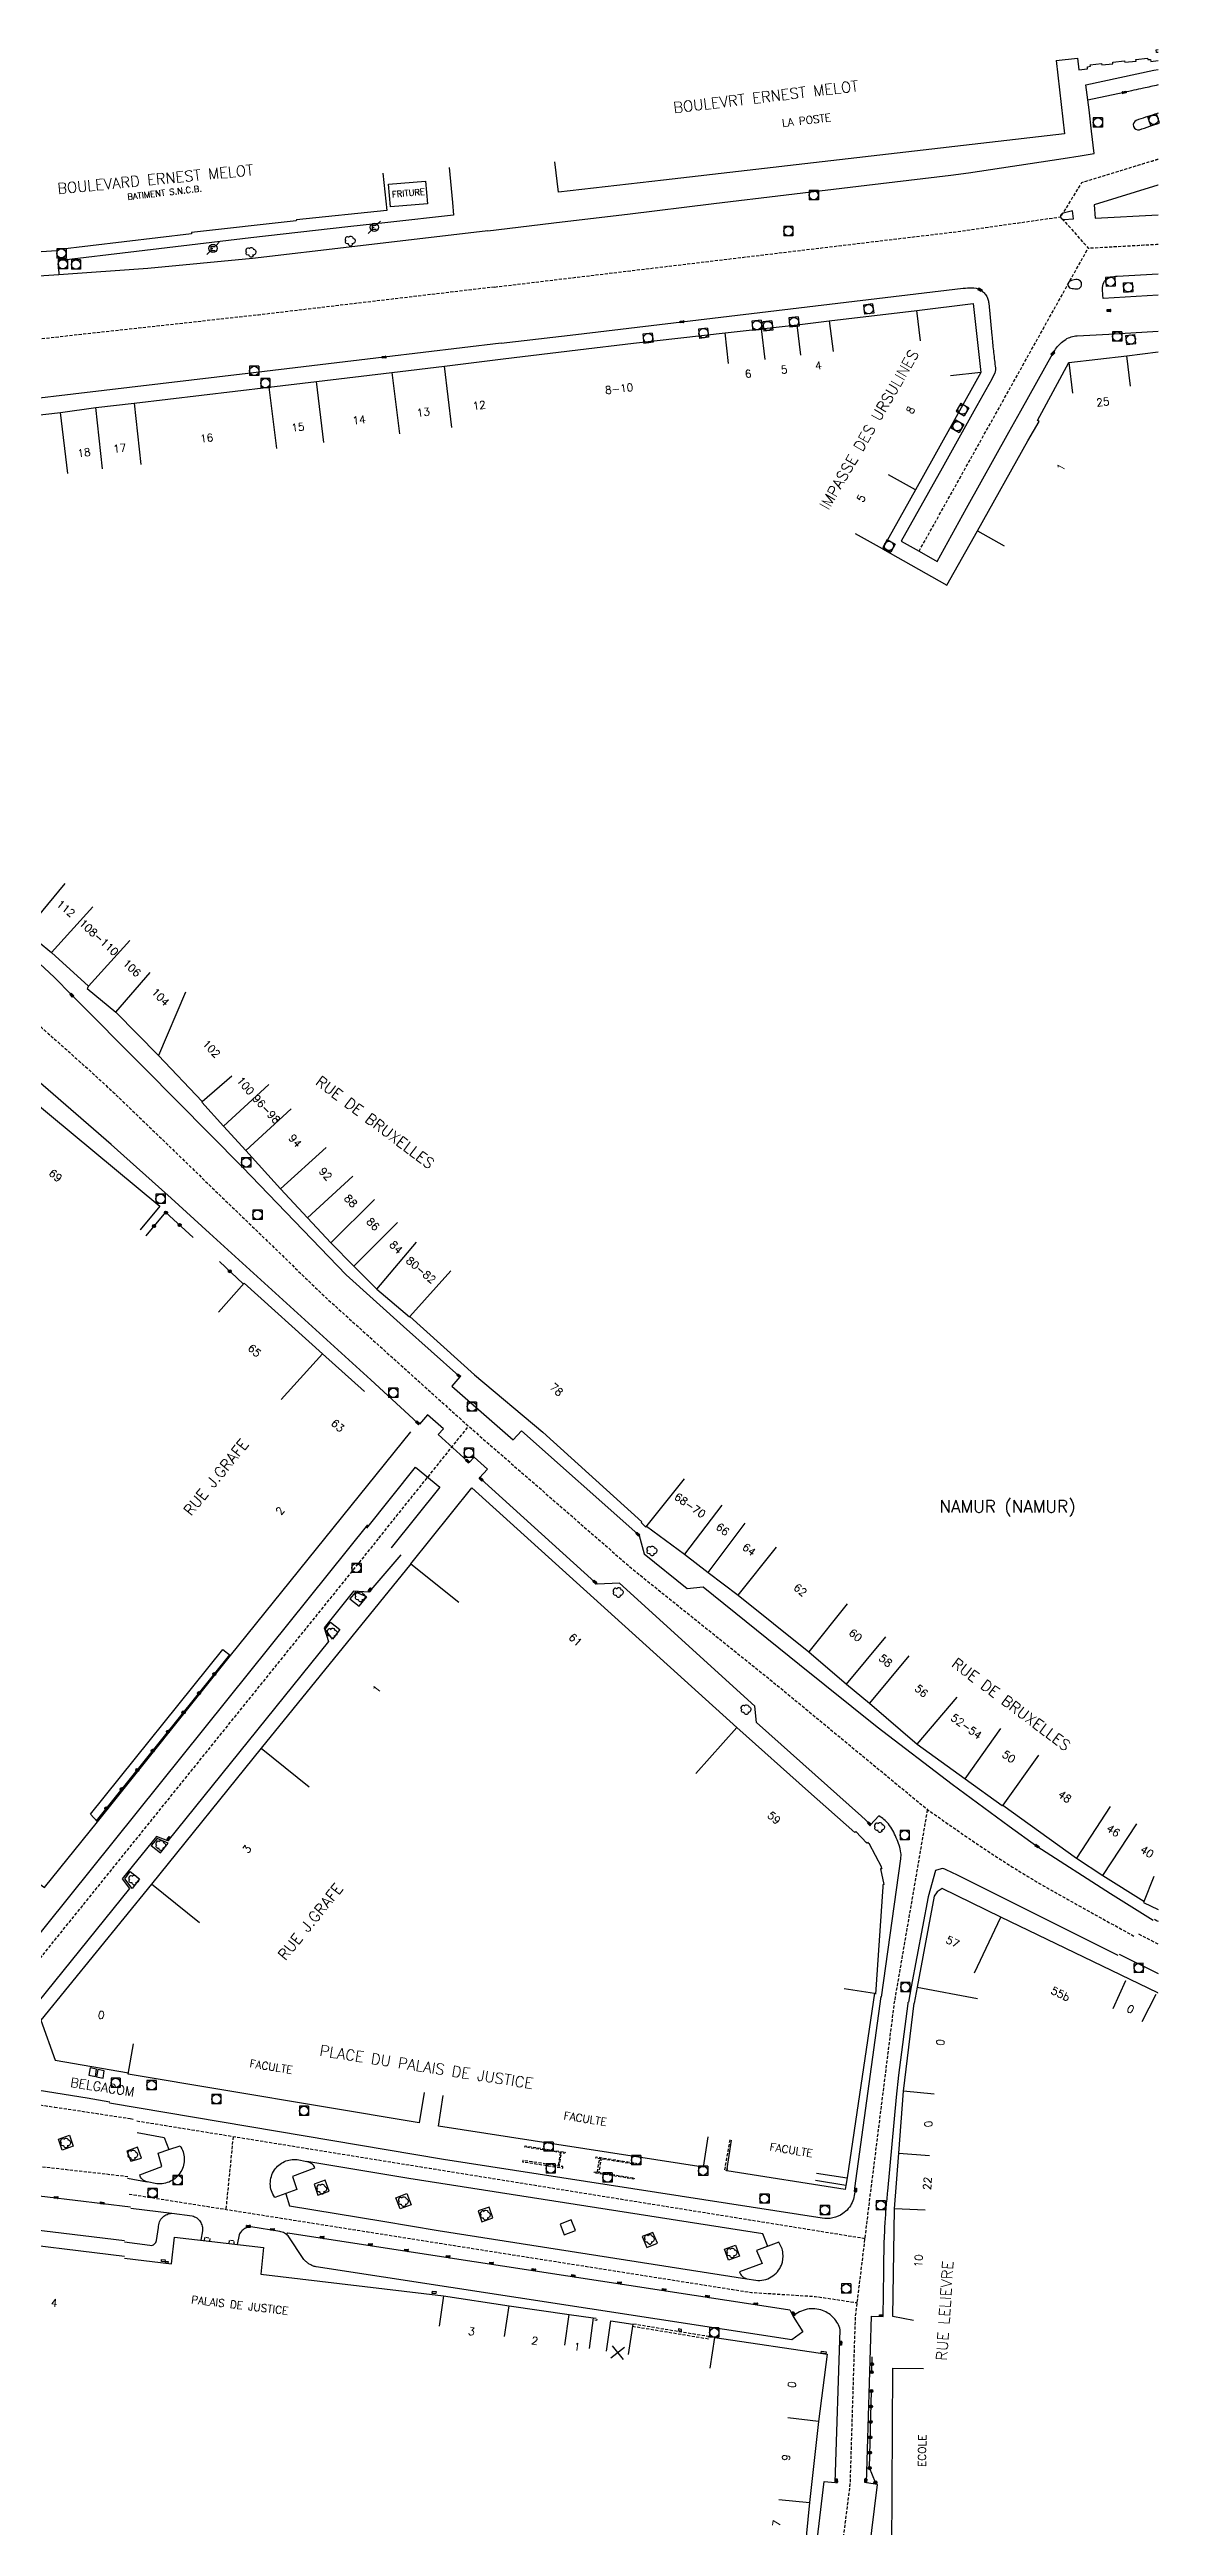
# Model space of a CAD drawing. Header units: millimetres. Extents: x 183999 to 185000, y 128000 to 129001.
# Drawn here: x 184820 to 185000.2, y 128348.3 to 128750.3 of the extents above; entities that cross this region are included whole.
import ezdxf
from ezdxf.enums import TextEntityAlignment as Align

# ---------------------------------------------------------------- set-up
doc = ezdxf.new("R2010")
doc.units = ezdxf.units.MM
doc.linetypes.add('DASHED', pattern=[0.75, 0.5, -0.25])
doc.layers.get('0').update_dxf_attribs({"linetype": 'CONTINUOUS'})
for name, color, linetype in [('W0001', 6, 'DASHED'), ('W0008', 7, 'CONTINUOUS'), ('W0017', 7, 'CONTINUOUS'), ('W0100', 7, 'CONTINUOUS'), ('W0112', 1, 'DASHED'), ('W0300', 7, 'CONTINUOUS'), ('W0322', 7, 'CONTINUOUS'), ('W0334', 7, 'CONTINUOUS'), ('W0400', 7, 'CONTINUOUS'), ('W0420', 7, 'CONTINUOUS'), ('W0471', 7, 'CONTINUOUS'), ('W0980', 7, 'CONTINUOUS'), ('W0984', 7, 'CONTINUOUS'), ('W0989', 7, 'CONTINUOUS'), ('W0991', 7, 'CONTINUOUS'), ('W1102', 7, 'CONTINUOUS')]:
    doc.layers.add(name, color=color, linetype=linetype)
doc.styles.get("Standard").update_dxf_attribs({"font": 'romans.shx', "width": 0.85})

# ---------------------------------------------------------------- blocks, each defined once
blk = doc.blocks.new('t322o')
at = {"color": 0, "linetype": 'Continuous'}
for radius in [0.25, 0.15]:
    blk.add_circle((0, 0), radius, dxfattribs=at)
blk = doc.blocks.new('T400')
for p, q in [((-0.15, 0.3), (0.15, 0.3)), ((-0.15, -0.25), (-0.15, 0.3)), ((-0.15, 0.15), (0.15, 0.15)), ((-0.15, 0), (0.15, 0)), ((0.15, 0.3), (0.15, -0.25)), ((-0.15, -0.15), (0.15, -0.15)), ((-0.15, -0.25), (-0.15, -0.3)), ((-0.15, -0.3), (0.15, -0.3)), ((0.15, -0.3), (0.15, -0.25))]:
    blk.add_line(p, q)
blk = doc.blocks.new('T300')
for p, q in [((-0.8, 0.51), (-0.86, 0.34)), ((-0.86, 0.34), (-0.86, 0.17)), ((-0.86, 0.17), (-0.74, 0.06)), ((-0.69, 0.63), (-0.8, 0.51)), ((-0.8, -0.06), (-0.74, 0.06)), ((-0.74, 0.06), (-0.69, 0.11)), ((-0.57, 0.69), (-0.69, 0.63)), ((-0.46, 0.69), (-0.57, 0.69)), ((-0.29, 0.63), (-0.46, 0.69)), ((-0.29, 0.63), (-0.17, 0.74)), ((-0.23, 0.57), (-0.29, 0.63)), ((-0.17, 0.74), (-0.06, 0.8)), ((-0.06, 0.8), (0.06, 0.8)), ((0.06, 0.8), (0.23, 0.74)), ((0.23, 0.74), (0.34, 0.63)), ((0.34, 0.63), (0.4, 0.51)), ((0.46, 0.46), (0.34, 0.46)), ((0.4, 0.51), (0.4, 0.46)), ((0.57, 0.4), (0.46, 0.46)), ((0.57, 0.4), (0.69, 0.29)), ((0.69, 0.29), (0.74, 0.17)), ((0.74, 0.06), (0.69, -0.17)), ((0.74, 0.17), (0.74, 0.06)), ((-0.8, -0.17), (-0.8, -0.06)), ((-0.8, -0.23), (-0.8, -0.17)), ((-0.74, -0.34), (-0.8, -0.23)), ((-0.69, -0.4), (-0.74, -0.34)), ((-0.51, -0.46), (-0.69, -0.4)), ((-0.4, -0.46), (-0.51, -0.46)), ((-0.4, -0.46), (-0.34, -0.46)), ((-0.34, -0.46), (-0.34, -0.4)), ((-0.34, -0.51), (-0.34, -0.46)), ((-0.29, -0.63), (-0.34, -0.51)), ((-0.17, -0.74), (-0.29, -0.63)), ((-0.06, -0.8), (-0.17, -0.74)), ((0.06, -0.8), (-0.06, -0.8)), ((0.17, -0.74), (0.06, -0.8)), ((0.23, -0.69), (0.17, -0.74)), ((0.29, -0.46), (0.23, -0.46)), ((0.29, -0.63), (0.23, -0.69)), ((0.46, -0.4), (0.29, -0.46)), ((0.34, -0.51), (0.29, -0.63)), ((0.34, -0.51), (0.34, -0.46)), ((0.57, -0.34), (0.46, -0.4)), ((0.63, -0.29), (0.57, -0.34)), ((0.69, -0.17), (0.63, -0.29))]:
    blk.add_line(p, q)
blk = doc.blocks.new('T420')
for p, q in [((0.75, 0.75), (-0.75, 0.75)), ((-0.75, 0.75), (-0.75, -0.75)), ((0.75, 0.75), (0.75, -0.75)), ((0.75, -0.75), (-0.75, -0.75))]:
    blk.add_line(p, q)
blk.add_ellipse((0, 0), major_axis=(-0.53, 0.53), ratio=1, start_param=3.926991, end_param=10.210176)
blk = doc.blocks.new('T471')
for p, q in [((-0.333334, 0.333334), (-0.333334, -0.333334)), ((-0.333334, 0.333334), (0.333334, 0.333334)), ((-0.333334, 0), (0, 0)), ((0.500001, 0.500001), (1.000002, 1.000002)), ((-0.500001, -0.500001), (-1.000002, -1.000002)), ((-0.333334, -0.333334), (0.333334, -0.333334))]:
    blk.add_line(p, q)
blk.add_ellipse((0, 0), major_axis=(0.471405, 0.471405), ratio=1, start_param=5.4977871438, end_param=11.780972451)
blk = doc.blocks.new('t991o')
at = {"color": 0, "linetype": 'Continuous'}
for p, q in [((-1, 1), (1, -1)), ((-1, -1), (1, 1))]:
    blk.add_line(p, q, dxfattribs=at)

msp = doc.modelspace()

# ---------------------------------------------------------------- linework, layer by layer
at = {"layer": 'W0001', "flags": 128}
for points in [[(185000, 128732.47, 0.000085), (184998.81, 128732.1, -0.0005), (184993.19, 128730.38, -0.0002), (184987.57, 128728.67), (184984.15, 128723.14), (184984.15, 128723.14)], [(184892.27, 128711.75), (184967.34, 128720.74), (184984.15, 128723.14), (184988.64, 128718.07), (184994.2, 128718.38, 0.0001), (184999.76, 128718.69, 0.000004), (185000, 128718.7, 0.000004)], [(184741.38, 128652.42), (184753.02, 128642.14), (184758.51, 128638.63), (184805.67, 128602.84, -0.0105), (184808.63, 128600.49, -0.007), (184811.51, 128598.04, -0.0035), (184814.33, 128595.52), (184817.14, 128592.98, 0.0013), (184821.06, 128589.47, -0.001), (184824.99, 128585.96, -0.0033), (184828.89, 128582.42, -0.0056), (184832.72, 128578.8), (184864.84, 128547.76), (184888.04, 128526.87), (184914.55, 128503.78), (184938.15, 128484.82), (184962.58, 128464.64), (184962.58, 128464.64, 0.001), (184966.41, 128461.96, 0.003), (184970.26, 128459.32, 0.0049), (184974.15, 128456.74, 0.0069), (184978.09, 128454.26, 0.0052), (184981.13, 128452.45, 0.0035), (184984.2, 128450.7, 0.0019), (184987.29, 128448.98, 0.0003), (184990.38, 128447.27), (184996.27, 128444.02)]]:
    msp.add_lwpolyline(points, format="xyb", dxfattribs=at)
for points in [[(184961.18, 128668.86), (184972.92, 128689.89), (184988.64, 128718.07), (184988.64, 128718.07)], [(184892.27, 128711.75), (184853.94, 128707.21), (184808.32, 128702.19), (184793.19, 128709.98), (184774.21, 128709.39), (184774.21, 128709.39)], [(184873.48, 128508.73), (184888.04, 128526.87)], [(184957.28, 128433.81), (184961.05, 128455.71), (184962.58, 128464.64)], [(185000, 128442.82), (184996.71, 128444.51)], [(184949.63, 128203.14), (184950.75, 128227.68), (184950.1, 128300.96), (184945.65, 128309.55), (184946.18, 128325.18), (184950.02, 128355.22), (184950.86, 128382.3), (184953.27, 128402.07), (184957.25, 128433.81)], [(184952.41, 128395.02), (184881.71, 128406.4), (184834.11, 128414.1)], [(184849.8, 128411.56), (184848.62, 128399.78)], [(184832.91, 128402.27), (184899.72, 128391.7), (184933.96, 128386.3), (184944.34, 128385.65), (184951.14, 128384.64)]]:
    msp.add_lwpolyline(points, dxfattribs=at)
at = {"layer": 'W0001'}
for points in [[(184785.97, 128400.24), (184873.74, 128509.02)], [(184803.84, 128422.39), (184807.58, 128420.11), (184809.7, 128419.18), (184811.23, 128418.5), (184813.86, 128417.57), (184816.23, 128417.06), (184820.81, 128416.38), (184833.11, 128414.52), (184833.6, 128414.44)], [(184793.49, 128409.56), (184832.72, 128405.13)]]:
    msp.add_lwpolyline(points, dxfattribs=at)
at = {"layer": 'W0008'}
for points in [[(184988.78, 128740.49), (184988.27, 128744.58), (184999.32, 128746.92), (185000, 128747.07)], [(184891.18, 128720.88), (184903.21, 128722.32), (184913.82, 128723.58), (184927.84, 128725.29), (184939.62, 128726.7), (184952.72, 128728.29), (184966.33, 128729.92), (184969.22, 128730.29), (184984.57, 128732.63), (184987.34, 128733.05), (184989.63, 128733.43), (184989.19, 128737.05), (184988.78, 128740.49), (184988.78, 128740.49)], [(184884.9, 128731.17), (184885.41, 128725.48), (184885.6, 128723.43), (184874.93, 128722.23), (184868.45, 128721.53), (184852.67, 128719.72), (184834.1, 128717.53), (184821.38, 128716.01), (184821.51, 128713.75), (184821.51, 128713.75)], [(184989.8, 128722.95), (185000, 128723.44)], [(184891.18, 128720.88), (184869.56, 128718.34), (184852.96, 128716.36), (184835.95, 128714.75), (184821.51, 128713.75), (184804.4, 128712.61), (184791.26, 128711.9), (184785.2, 128711.77), (184780.4, 128711.76), (184774.2, 128711.76), (184774.2, 128711.76)], [(184810.58, 128609.18), (184820.74, 128599.75), (184823.62, 128596.84), (184835.41, 128584.98), (184851.32, 128568.92), (184859.79, 128560.15), (184868.18, 128551.43), (184877.45, 128543.05), (184886.45, 128535.07), (184886.63, 128534.89), (184885.33, 128533.38), (184895.28, 128524.64), (184896.62, 128526.14), (184915.51, 128509.35), (184915.75, 128509.15), (184916.55, 128506.17), (184923.54, 128500.55), (184926.13, 128500.83), (184941.78, 128488.22), (184954.38, 128478.07), (184966.54, 128468.78), (184975.82, 128461.99), (184980.33, 128458.73), (184992.27, 128451.05), (184999.21, 128446.7)], [(184871.5, 128510.32), (184879.42, 128520.21), (184883.35, 128516.97), (184875.46, 128507.14), (184875.46, 128507.14)]]:
    msp.add_lwpolyline(points, dxfattribs=at)
for points in [[(185000, 128744.54, -0.00023), (184997.61, 128744.01, -0.0016), (184994.49, 128743.34), (184988.58, 128742.08), (184988.58, 128742.08)], [(185000, 128739.97, 0.000764), (184999.45, 128739.78, 0.0003), (184997.95, 128739.29, 0.0001), (184996.46, 128738.79, 0.9407), (184996.96, 128737.28, -0.0006), (184998.65, 128737.83, -0.001369), (185000, 128738.27)], [(185000, 128728.28, -0.000001), (184999.98, 128728.28), (184989.59, 128725.1), (184989.8, 128722.95), (184989.8, 128722.95)], [(184986.08, 128724.12), (184984.57, 128723.74, 0.1723), (184984.25, 128723.51, 0.1916), (184984.15, 128723.14, 0.1866), (184984.35, 128722.82, 0.1821), (184984.71, 128722.69), (184986.25, 128722.8), (184986.08, 128724.12), (184986.08, 128724.12)], [(184893.35, 128702.62), (184905.45, 128704.06), (184922.69, 128706.11), (184968.35, 128711.55, -0.0402), (184969.75, 128711.63, -0.1095), (184971.08, 128711.31, -0.0691), (184971.64, 128710.91, -0.0654), (184972.08, 128710.37, -0.0593), (184972.35, 128709.77, -0.054), (184972.49, 128709.14), (184973.01, 128703.88, 0.0011), (184973.25, 128701.42, 0.0046), (184973.54, 128698.9, -0.0323), (184973.58, 128698.35, -0.1112), (184973.48, 128697.82), (184972.99, 128696.82), (184970.06, 128691.59), (184964.91, 128682.36), (184958.27, 128670.48), (184961.18, 128668.86), (184964.1, 128667.23), (184968.91, 128675.85), (184975.78, 128688.18), (184977.71, 128691.64), (184982.89, 128700.95, -0.0136), (184983.1, 128701.3, -0.0135), (184983.33, 128701.64, -0.0442), (184984.08, 128702.53, -0.0587), (184984.99, 128703.25, -0.0571), (184985.88, 128703.66, -0.0651), (184986.84, 128703.84), (184991.98, 128704.12), (185000, 128704.61)], [(184986.62, 128712.95, 0.0132), (184986.16, 128712.85, 0.0403), (184985.72, 128712.71, 0.7144), (184985.81, 128711.57, 0.0308), (184986.26, 128711.49, 0.0102), (184986.73, 128711.44, 1.2003), (184986.62, 128712.95), (184986.62, 128712.95)], [(185000, 128710.41), (184991.06, 128709.87), (184991.03, 128710.45, -0.0306), (184990.99, 128711.66, -0.147), (184991.31, 128712.72, -0.1475), (184992.22, 128713.31, -0.067), (184993.36, 128713.52), (185000, 128713.87)], [(184893.35, 128702.62), (184874.32, 128700.37), (184852.17, 128697.72), (184823.84, 128694.37), (184801.85, 128691.76, -0.0072)], [(184955.11, 128434.22), (184958.22, 128456.67, 0.0303), (184958.26, 128457.16, 0.0292), (184958.24, 128457.65, 0.0576), (184957.95, 128458.88, 0.0195), (184957.48, 128460.07, 0.0188), (184956.92, 128461.27, 0.0565), (184956.21, 128462.34, 0.0436), (184955.49, 128463.04, 0.014), (184954.67, 128463.66), (184953.32, 128462.17), (184953.11, 128462.38), (184951.81, 128463.6), (184934.77, 128478.78), (184934.52, 128481.42), (184912.55, 128501.39), (184908.94, 128501.23), (184908.55, 128501.59), (184890.06, 128518.29), (184889.83, 128518.48), (184891.12, 128519.89), (184888.92, 128521.85), (184888.12, 128520.98), (184887.86, 128521.2), (184883.12, 128525.51), (184883.94, 128526.47), (184881.39, 128528.73), (184880.04, 128527.19), (184879.76, 128527.44), (184872.19, 128534.38), (184845.98, 128558.23), (184839.75, 128563.89), (184830.02, 128572.62), (184816.9, 128583.97)], [(184993.5, 128440.98), (184967.41, 128454.01), (184965.57, 128454.89, 0.0427), (184965.18, 128455.05, 0.1504), (184964.79, 128455.06), (184963.87, 128454.75), (184962.68, 128450.48), (184959.92, 128435.92), (184959.45, 128433.4), (184959.45, 128433.4)]]:
    msp.add_lwpolyline(points, format="xyb", dxfattribs=at)
at = {"layer": 'W0008', "flags": 128}
for points in [[(184783.82, 128401.67), (184787.14, 128405.58), (184803.88, 128426.46), (184815.8, 128441.31), (184852.54, 128487.03), (184871.7, 128510.86)], [(184993.69, 128441.2), (185000, 128438.04)], [(184834.2, 128412.23), (184838.6, 128411.46), (184839.34, 128409.47)], [(184833.15, 128400.13), (184797.15, 128404.47), (184796.87, 128404.35)], [(184833.17, 128399.95), (184839.86, 128399.14)], [(184858.51, 128395.73), (184858.7, 128395.96), (184883.63, 128392.14), (184939.85, 128383.52), (184940.22, 128383.46), (184940.74, 128382.4)]]:
    msp.add_lwpolyline(points, dxfattribs=at)
for points in [[(184877.06, 128506.02), (184871.83, 128499.95), (184869.36, 128500.08), (184864.61, 128494.13), (184865.27, 128491.94), (184839.2, 128459.6), (184837.34, 128460.31), (184831.78, 128453.41), (184832.97, 128451.84), (184814.04, 128428.36), (184812.11, 128428.79), (184811.47, 128428.08, 0.0921), (184810.69, 128426.6, 0.078), (184810.15, 128424.53, 0.1404), (184810.69, 128422.36, 0.1312), (184812.51, 128420.56, 0.092), (184815.59, 128419.57), (184826.13, 128417.86), (184829.79, 128417.23)], [(184999.4, 128446.86, 0.000513), (185000, 128446.55, 0.000513)], [(184954.97, 128434.35), (184950.72, 128403.2, -0.131764), (184950.32, 128400.89, -0.131764), (184948.81, 128399.1, -0.098425), (184947.2, 128398.39, -0.098425), (184945.44, 128398.35), (184883.96, 128407.85), (184829.75, 128417)], [(185000, 128303.65), (184995.51, 128303.88), (184958.36, 128305.74), (184958.34, 128305.87), (184954.29, 128306.07, -0.074584), (184951.73, 128308.12, -0.074584), (184949.88, 128310.83, -0.076954), (184948.9, 128314.06, -0.076954), (184948.94, 128317.45), (184948.97, 128325.08), (184950.71, 128324.86), (184954.41, 128355.14), (184952.66, 128355.39), (184953.46, 128382.45), (184955.37, 128382.41), (184955.48, 128389.73, -0.0083), (184955.51, 128393.6, -0.0083), (184955.68, 128397.46, -0.005708), (184955.86, 128400.12, -0.005708), (184956.11, 128402.76), (184957.54, 128418.01), (184957.92, 128421.54), (184959.41, 128433.2), (184959.43, 128433.4)], [(184832.67, 128404.86), (184835.85, 128404.26, -0.077358), (184835.41, 128404.4, -0.077358), (184835.03, 128404.67, -0.068024), (184834.78, 128404.99, -0.068024), (184834.63, 128405.37), (184838.24, 128406.72), (184837.63, 128408.88), (184839.34, 128409.47), (184841.19, 128410.11, -0.140698), (184841.87, 128408.03, -0.140698), (184841.33, 128405.9, -0.147511), (184839.66, 128404.34, -0.147511), (184837.4, 128403.95), (184835.85, 128404.26)], [(184936.61, 128393.77), (184935.84, 128395.79), (184878.34, 128404.78), (184861.78, 128407.55, -0.074947), (184862.2, 128407.44, -0.074947), (184862.57, 128407.21, -0.078018), (184862.87, 128406.86, -0.078018), (184863.04, 128406.44), (184859.42, 128405.09), (184860.16, 128403), (184856.56, 128401.71, -0.153057), (184855.84, 128403.94, -0.153057), (184856.52, 128406.18, -0.136336), (184858.12, 128407.53, -0.136336), (184860.18, 128407.87), (184861.78, 128407.55)], [(184832.17, 128394.65), (184802.11, 128398.32), (184798.22, 128403.37, 0.1539), (184796.59, 128404.43, 0.1278), (184794.11, 128404.47, 0.1044), (184792.14, 128403.62, 0.065), (184791.03, 128402.52), (184788.12, 128398.81)], [(184858.34, 128402.32), (184858.97, 128400.37), (184874.1, 128397.84), (184883.11, 128396.36), (184933.22, 128388.52), (184934.68, 128388.29, 0.167101), (184937.19, 128388.81, 0.167101), (184938.84, 128390.75, 0.124192), (184939.09, 128392.66, 0.124192), (184938.4, 128394.45), (184934.81, 128393.09), (184935.7, 128391.01), (184932.03, 128389.65, 0.060796), (184932.18, 128389.29, 0.060796), (184932.41, 128388.98, 0.074433), (184932.78, 128388.69, 0.074433), (184933.22, 128388.52)], [(184832.14, 128394.49), (184836.28, 128393.95, 0.117457), (184836.7, 128393.97, 0.117457), (184837.06, 128394.17, 0.089781), (184837.25, 128394.43, 0.089781), (184837.34, 128394.74), (184837.69, 128396.82, -0.104904), (184837.86, 128397.75, -0.104904), (184838.4, 128398.52, -0.089318), (184839.07, 128398.96, -0.089318), (184839.86, 128399.14), (184843.16, 128398.73, -0.089097), (184843.89, 128398.38, -0.089097), (184844.45, 128397.8, -0.08752), (184844.77, 128397.07, -0.08752), (184844.82, 128396.28), (184844.58, 128394.77)], [(184941.52, 128319.74), (184945.77, 128355.62), (184947.58, 128355.43), (184948.39, 128380.25, 0.11822), (184947.33, 128382.15, 0.11822), (184945.53, 128383.36, 0.138794), (184943, 128383.56, 0.138794), (184940.74, 128382.4), (184942.32, 128379.9), (184940.5, 128378.59), (184863.27, 128390.45, -0.044017), (184862.7, 128390.63, -0.044017), (184862.17, 128390.9, -0.042385), (184861.71, 128391.24, -0.042385), (184861.31, 128391.66), (184858.73, 128395.47, 0.038939), (184858.46, 128395.71, 0.038939), (184858.16, 128395.91, 0.045188), (184857.77, 128396.08, 0.045188), (184857.37, 128396.18), (184852.66, 128396.92, 0.060786), (184852.16, 128396.85, 0.060786), (184851.7, 128396.66, 0.082758), (184851.16, 128396.24, 0.082758), (184850.79, 128395.66), (184850.48, 128394.08)]]:
    msp.add_lwpolyline(points, format="xyb", dxfattribs=at)
at = {"layer": 'W0017', "flags": 128}
for points in [[(184865.38, 128402.72), (184864.77, 128404.51), (184862.96, 128403.89), (184863.58, 128402.1)], [(184876.93, 128399.84), (184876.23, 128401.64), (184878.02, 128402.33), (184878.72, 128400.53)], [(184892, 128398.39), (184891.39, 128400.14), (184889.59, 128399.52), (184890.19, 128397.77)], [(184905.38, 128396.33), (184904.72, 128398.08), (184902.92, 128397.4), (184903.58, 128395.65)], [(184916.24, 128395.36), (184916.96, 128393.58), (184918.69, 128394.27), (184917.97, 128396.05)], [(184931.39, 128393.99), (184932.05, 128392.17), (184930.25, 128391.53), (184929.6, 128393.34)]]:
    msp.add_lwpolyline(points, close=True, dxfattribs=at)
at = {"layer": 'W0100'}
for points in [[(184983.42, 128748.5), (184984.82, 128736.62), (184919.69, 128729.09), (184902.61, 128727.12), (184902.03, 128732.08), (184902.03, 128732.08)], [(184983.42, 128748.5), (184986.89, 128748.89), (184987.1, 128747), (184988.56, 128747.17), (184988.54, 128747.5), (184989, 128747.59), (184988.96, 128747.83), (184990.78, 128748.05), (184990.84, 128747.79), (184992.66, 128747.98), (184992.64, 128748.25), (184994.55, 128748.46), (184994.59, 128748.22), (184996.42, 128748.43), (184996.38, 128748.7), (184998.27, 128748.9), (184998.32, 128748.65), (184998.75, 128748.7), (184998.81, 128748.36), (185000, 128748.49)], [(185000, 128749.83), (184999.74, 128749.8), (184999.69, 128750.25), (185000, 128750.29)], [(184874.13, 128730.21), (184874.77, 128724.18), (184860.07, 128722.64), (184860.06, 128722.51), (184843.02, 128720.62), (184843.05, 128720.38), (184821.17, 128717.78), (184821.19, 128717.6), (184815.24, 128717.24), (184815.27, 128716.89), (184804.18, 128716.04), (184803.8, 128721.02), (184803.8, 128721.02)], [(184881.04, 128728.93), (184881.36, 128725.26), (184875.35, 128724.75), (184875.04, 128728.42), (184881.04, 128728.93), (184881.04, 128728.93)], [(184893.65, 128700.09), (184905.8, 128701.54), (184914.8, 128702.62), (184929.69, 128704.31), (184935.57, 128704.97), (184941.39, 128705.64), (184946.61, 128706.26), (184960.81, 128707.96), (184969.99, 128709.06), (184971.24, 128697.88), (184963.45, 128683.95), (184960.58, 128678.85), (184955.22, 128669.26), (184965.69, 128663.36), (184970.66, 128672.21), (184978.85, 128686.81), (184980.69, 128689.94), (184980.41, 128690.1), (184985.49, 128699.49), (184994.93, 128700.6), (185000, 128701.21)], [(184785.47, 128658.93), (184784.1, 128670.36), (184789.72, 128679.37), (184795.25, 128688.22), (184807.79, 128689.8), (184814.63, 128690.57), (184821.77, 128691.41), (184827.51, 128692.2), (184833.73, 128692.89), (184855.62, 128695.49), (184863.32, 128696.44), (184875.58, 128697.86), (184884.11, 128698.9), (184893.65, 128700.1), (184893.65, 128700.1)], [(184816.08, 128607.24), (184820.3, 128603.74), (184826.33, 128598.27), (184826.1, 128597.91), (184830.77, 128594.05), (184837.67, 128587.02), (184844.8, 128579.55), (184844.73, 128579.46), (184848.25, 128575.55), (184851.88, 128571.61), (184857.49, 128565.41), (184861.9, 128560.67), (184865.68, 128556.62), (184869.43, 128552.86), (184873.15, 128549.11), (184878.47, 128544.62), (184878.5, 128544.66), (184889.02, 128535.23), (184900.1, 128525.92), (184916.17, 128511.34), (184916.07, 128511.24), (184916.84, 128510.51), (184916.95, 128510.63), (184923.07, 128506.11), (184926.95, 128503.11), (184931.79, 128499.44), (184943.26, 128490.24), (184949.42, 128485.01), (184953.14, 128481.91), (184960.87, 128475.29), (184968.69, 128469.66), (184974.66, 128465.3), (184974.77, 128465.38), (184986.76, 128456.78), (184991.04, 128453.98), (184997.7, 128449.79)], [(184803.97, 128572.94), (184804.61, 128573.68), (184812.97, 128583.3), (184837.92, 128562.56), (184834.73, 128558.72), (184834.73, 128558.72)], [(184847.41, 128545.36), (184851.58, 128550.09), (184864.33, 128538.63), (184871.11, 128532.51)], [(184878.68, 128504.56), (184888.55, 128516.85), (184931.6, 128477.97), (184943.25, 128467.61), (184950.76, 128460.93), (184950.94, 128461.12), (184952.69, 128459.23), (184952.83, 128459.38), (184952.95, 128459.15), (184953.05, 128459.2), (184955.11, 128455.33), (184955.01, 128455.28), (184955.12, 128455.04), (184954.93, 128455.02), (184955.44, 128452.48), (184955.29, 128452.47), (184955.29, 128452.1), (184954.09, 128434.69), (184954.09, 128434.69)], [(184999.96, 128434.89), (184999.94, 128434.9), (184974.47, 128447.21), (184964.91, 128451.83), (184964.14, 128451.3), (184963.65, 128450.62), (184960.86, 128435.83), (184960.37, 128433.22), (184960.37, 128433.22)]]:
    msp.add_lwpolyline(points, dxfattribs=at)
at = {"layer": 'W0100', "flags": 128}
for points in [[(184807.06, 128456.02), (184815.17, 128449.52), (184818.02, 128452.85), (184819.16, 128452), (184827.76, 128462.67), (184826.64, 128463.93), (184848.16, 128490.62), (184849.4, 128489.69), (184878.65, 128525.97)], [(184878.68, 128504.56), (184854.34, 128474.6), (184836.55, 128452.55), (184818.56, 128430.46), (184820.92, 128424.01), (184832.81, 128421.93)], [(184999.31, 128453.81), (184997.61, 128449.58), (185000, 128448.44)], [(184949.01, 128435.6), (184953.96, 128434.87), (184949.5, 128404.89), (184949.3, 128403.65), (184949.19, 128403), (184929.96, 128406.06), (184930.74, 128411)], [(184992.72, 128432.36), (184994.77, 128436.92), (184994.77, 128436.92), (184994.77, 128436.92)], [(184960.29, 128381.72), (184956.91, 128382.41), (184957.2, 128399.86), (184957.89, 128408.88), (184958.65, 128418.95), (184960.39, 128433.22)], [(184880.83, 128418.73), (184880.01, 128413.8), (184832.78, 128421.72), (184833.61, 128426.65)], [(184926.88, 128411.57), (184926.11, 128406.63), (184883.14, 128413.3), (184883.9, 128418.24)], [(184791.9, 128397.01), (184809.95, 128394.89), (184832.18, 128392.18)], [(184832.18, 128391.85), (184839.78, 128390.95), (184840.31, 128395.27), (184854.76, 128393.57), (184854.3, 128389.27), (184883.94, 128385.75), (184894.62, 128384.11), (184904.38, 128382.7), (184908.25, 128382.18), (184907.59, 128377.22)], [(184910.41, 128376.75), (184911.15, 128381.7), (184914.7, 128381.17), (184913.97, 128376.22)], [(184927.28, 128374.03), (184928.02, 128378.98), (184946.26, 128376.27), (184944.85, 128365.36), (184943.41, 128352.19), (184942.64, 128344.48), (184941.88, 128336.5), (184940.95, 128330.52), (184939.23, 128317.71), (184928.11, 128319.22), (184920.02, 128320.33), (184898.62, 128321.86), (184898.74, 128328.55), (184899.02, 128333.71)], [(184958.31, 128306.62), (184957.89, 128314.53), (184957.34, 128323.4), (184956.74, 128334.28), (184956.75, 128344.47), (184956.92, 128374), (184961.92, 128373.97)]]:
    msp.add_lwpolyline(points, dxfattribs=at)
for points in [[(184826.58, 128422.74), (184826.39, 128421.57), (184827.44, 128421.35), (184827.63, 128422.52)], [(184827.84, 128422.47), (184827.64, 128421.3), (184828.7, 128421.07), (184828.88, 128422.25)], [(184838.17, 128391.3), (184838.2, 128391.63), (184838.76, 128391.59), (184838.74, 128391.26)], [(184838.81, 128391.12), (184838.85, 128391.4), (184839.23, 128391.34), (184839.19, 128391.07)], [(184882.73, 128386.1), (184882.14, 128386.15), (184882.17, 128386.49), (184882.76, 128386.43)], [(184922.6, 128380.04), (184922.63, 128380.3), (184922.13, 128380.37), (184922.1, 128380.11)], [(184945.31, 128376.47), (184945.36, 128376.78), (184946.12, 128376.67), (184946.07, 128376.36)]]:
    msp.add_lwpolyline(points, close=True, dxfattribs=at)
at = {"layer": 'W0112', "flags": 128}
for points in [[(184903.71, 128409.07), (184903.68, 128408.88), (184897.19, 128409.89), (184897.22, 128410.08)], [(184903.32, 128406.49), (184903.36, 128406.71), (184896.82, 128407.73), (184896.79, 128407.52)], [(184914.9, 128404.87), (184914.87, 128404.7), (184908.43, 128405.71), (184908.46, 128405.89)], [(184915.26, 128407.28), (184915.23, 128407.08), (184908.71, 128408.09), (184908.74, 128408.3)]]:
    msp.add_lwpolyline(points, close=True, dxfattribs=at)
for points in [[(184930.04, 128406.41), (184929.96, 128406.06), (184929.63, 128406.12), (184930.5, 128411.04)], [(184902.91, 128409), (184902.58, 128406.83), (184902.77, 128406.8), (184903.1, 128408.97)], [(184908.97, 128405.81), (184909.3, 128408), (184909.53, 128407.97), (184909.2, 128405.77)], [(184845.15, 128394.7), (184845.22, 128395.29), (184846.02, 128395.16), (184845.96, 128394.61)], [(184849.16, 128394.23), (184849.23, 128394.82), (184849.96, 128394.71), (184849.9, 128394.15)], [(184908.25, 128382.18), (184908.87, 128382.08), (184908.81, 128381.73), (184908.21, 128381.83)], [(184914.65, 128380.82), (184926.98, 128378.78), (184927.03, 128379.13), (184914.7, 128381.17)]]:
    msp.add_lwpolyline(points, dxfattribs=at)
at = {"layer": 'W0322'}
msp.add_line((184847.58, 128553.58), (184851.46, 128549.99), dxfattribs=at)
msp.add_lwpolyline([(184843.34, 128557.52), (184838.84, 128561.61), (184835.64, 128557.76), (184835.64, 128557.76)], dxfattribs=at)
at = {"layer": 'W0322', "flags": 128}
for points in [[(184827.61, 128462.85), (184849.26, 128489.79)], [(184953.5, 128373.37), (184953.59, 128375.85)], [(184954.1, 128355.48), (184953.15, 128357.82), (184953.45, 128370.35)]]:
    msp.add_lwpolyline(points, dxfattribs=at)
at = {"layer": 'W0334', "flags": 128}
for points in [[(184870.25, 128497.65), (184871.49, 128499.19), (184869.67, 128499.96), (184868.73, 128498.85)], [(184867.14, 128493.9), (184865.93, 128492.34), (184864.76, 128493.93), (184865.62, 128495.1)], [(184838.03, 128457.65), (184839.27, 128459.2), (184837.45, 128459.96), (184836.51, 128458.85)], [(184834.62, 128453.42), (184833.41, 128451.85), (184832.24, 128453.44), (184833.1, 128454.61)], [(184821.45, 128411.16), (184823.21, 128411.8), (184823.81, 128410.02), (184822.05, 128409.38)], [(184834.3, 128409.89), (184832.53, 128409.25), (184833.21, 128407.59), (184834.9, 128408.1)]]:
    msp.add_lwpolyline(points, close=True, dxfattribs=at)
msp.add_lwpolyline([(184827.76, 128462.67), (184849.4, 128489.69)], dxfattribs=at)
at = {"layer": 'W1102'}
for p, q in [((184961.4, 128703), (184960.81, 128707.96)), ((184930.25, 128699.34), (184929.69, 128704.31)), ((184935.57, 128704.97), (184936.13, 128700.01)), ((184941.99, 128700.67), (184941.39, 128705.64)), ((184946.61, 128706.26), (184947.21, 128701.3)), ((184985.49, 128699.49), (184986.08, 128694.53)), ((184995.52, 128695.64), (184994.93, 128700.6)), ((184855.62, 128695.49), (184856.84, 128685.56)), ((184864.54, 128686.51), (184863.32, 128696.44)), ((184875.58, 128697.86), (184876.8, 128687.93)), ((184885.31, 128688.97), (184884.11, 128698.9)), ((184971.24, 128697.88), (184966.27, 128697.32)), ((184822.94, 128681.48), (184821.77, 128691.41)), ((184828.61, 128682.26), (184827.51, 128692.2)), ((184833.73, 128692.89), (184834.83, 128682.95)), ((184960.58, 128678.85), (184956.22, 128681.29)), ((184955.22, 128669.26), (184950.86, 128671.7)), ((184970.66, 128672.21), (184975.02, 128669.77)), ((184822.46, 128614.94), (184816.08, 128607.24)), ((184820.3, 128603.74), (184827.01, 128611.15)), ((184833.05, 128605.68), (184826.33, 128598.27)), ((184830.77, 128594.05), (184836.31, 128600.48)), ((184842.05, 128597.29), (184837.67, 128587.02)), ((184844.8, 128579.55), (184849.62, 128583.72)), ((184855.6, 128582.33), (184848.25, 128575.55)), ((184859.23, 128578.39), (184851.88, 128571.61)), ((184857.49, 128565.41), (184864.91, 128572.11)), ((184869.23, 128567.47), (184861.9, 128560.67)), ((184865.68, 128556.62), (184872.78, 128563.67)), ((184869.43, 128552.86), (184876.52, 128559.91)), ((184873.15, 128549.11), (184879.59, 128556.75)), ((184878.5, 128544.66), (184885.17, 128552.11)), ((184864.33, 128538.63), (184857.63, 128531.21)), ((184916.84, 128510.51), (184923.1, 128518.31)), ((184929.15, 128514.06), (184923.07, 128506.11)), ((184926.95, 128503.11), (184932.94, 128511.12)), ((184931.79, 128499.44), (184938.05, 128507.24)), ((184949.52, 128498.04), (184943.26, 128490.24)), ((184949.42, 128485.01), (184955.81, 128492.7)), ((184959.54, 128489.6), (184953.14, 128481.91)), ((184960.87, 128475.29), (184967.38, 128482.89)), ((184931.6, 128477.97), (184924.96, 128470.5)), ((184968.69, 128469.66), (184974.45, 128477.83)), ((184980.6, 128473.5), (184974.77, 128465.38)), ((184992.23, 128465.15), (184986.76, 128456.78)), ((184991.04, 128453.98), (184996.52, 128462.35)), ((184970.2, 128438.16), (184974.47, 128447.21)), ((184960.86, 128435.83), (184970.69, 128433.98)), ((184997.39, 128430.27), (184999.7, 128434.7)), ((184963.62, 128418.46), (184958.65, 128418.95)), ((184944.55, 128405.65), (184949.5, 128404.89)), ((184957.89, 128408.88), (184962.87, 128408.5)), ((184949.3, 128403.65), (184944.36, 128404.45)), ((184962.2, 128399.63), (184957.2, 128399.86)), ((184883.94, 128385.75), (184883.26, 128380.8)), ((184893.88, 128379.16), (184894.62, 128384.11)), ((184903.69, 128377.75), (184904.38, 128382.7)), ((184944.85, 128365.36), (184939.88, 128365.95)), ((184938.43, 128352.71), (184943.41, 128352.19))]:
    msp.add_line(p, q, dxfattribs=at)
at = {"layer": 'W1102', "flags": 128}
for points in [[(184878.68, 128504.56), (184886.48, 128498.3)], [(184854.34, 128474.6), (184862.14, 128468.34)], [(184844.35, 128446.3), (184836.55, 128452.55)]]:
    msp.add_lwpolyline(points, dxfattribs=at)

# ---------------------------------------------------------------- block references
at = {"layer": 'W0300', "rotation": 0.174}
for p in [(184868.86, 128719.2), (184852.74, 128717.37), (184917.85, 128506.62), (184912.38, 128499.88), (184933.13, 128480.87), (184954.82, 128461.75)]:
    msp.add_blockref('T300', p, dxfattribs=at)
at = {"layer": 'W0300'}
for p in [(184870.49, 128499.18), (184865.95, 128493.28), (184838.1, 128458.83), (184833.73, 128453.22), (184822.65, 128410.54), (184833.55, 128408.59), (184864.25, 128403.06), (184877.5, 128401.03), (184890.8, 128398.83), (184917.45, 128394.9), (184930.84, 128392.69)]:
    msp.add_blockref('T300', p, dxfattribs=at)
at = {"layer": 'W0322'}
for p, rotation in [((184836.97, 128559.36), 230.2738215996612), ((184838.9, 128561.55), 137.7503292518681), ((184841.12, 128559.54), 137.7503292518681), ((184849.26, 128552.03), 317.2431015213791), ((184846.76, 128486.67), 51.20822819147875), ((184844.25, 128483.55), 51.20822819147875), ((184841.75, 128480.44), 51.20822819147875), ((184836.73, 128474.2), 51.20822819147875), ((184839.24, 128477.32), 51.20822819147875), ((184834.23, 128471.08), 51.20822819147875), ((184831.72, 128467.97), 51.20822819147875), ((184829.22, 128464.85), 51.20822819147875), ((184953.5, 128373.37), 87.9855342785128), ((184953.55, 128374.67), 88.61927608596343), ((184953.45, 128370.29), 88.61927608581748), ((184953.33, 128365.29), 88.61927608581748), ((184953.39, 128367.79), 88.61927608596343), ((184953.27, 128362.79), 88.61927608596343), ((184953.16, 128357.8), 112.2350339836856), ((184953.21, 128360.29), 88.61927608596343), ((184954.1, 128355.48), 112.2350339839722)]:
    msp.add_blockref('t322o', p, dxfattribs=dict(at, rotation=rotation))
at = {"layer": 'W0400'}
for p, rotation in [((184994.49, 128743.34), 282.5557), ((184971.08, 128711.31), 242.8319), ((184992.03, 128707.95), 90), ((184922.69, 128706.11), 96.467), ((184874.32, 128700.37), 96.72730000000001), ((184982.89, 128700.95), 137.5982), ((184823.62, 128596.84), 224.8533), ((184886.45, 128535.07), 228.4409999999999), ((184879.76, 128527.44), 47.50320000000001), ((184887.86, 128521.2), 47.72750000000001), ((184890.06, 128518.29), 47.91459999999999), ((184915.51, 128509.35), 228.3688), ((184872.02, 128500.3), 138.5513143250997), ((184908.55, 128501.59), 47.91459999999999), ((184953.11, 128462.38), 46.6696), ((184839.35, 128459.96), 322.3038098202634), ((184980.33, 128458.73), 237.2334), ((184821.07, 128401.7), 83.47497552661677), ((184950.87, 128402.93), 356.6640136494662), ((184828.57, 128400.8), 82.25826465366102), ((184852.27, 128397.06), 97.2493468984871), ((184852.28, 128396.99), 270.3534739085429), ((184856.19, 128396.51), 82.38248502463075), ((184864.26, 128395.25), 81.45221724279011), ((184872.1, 128394.07), 81.0018103620483), ((184877.96, 128393.14), 81.36968553492855), ((184884.72, 128392.12), 81.33492849183828), ((184891.78, 128391.04), 81.16795809895898), ((184898.62, 128389.98), 81.30114676680225), ((184905.05, 128388.99), 81.20345369532204), ((184912.54, 128387.84), 81.34506913362671), ((184919.78, 128386.73), 81.22641006016039), ((184926.82, 128385.65), 81.32539067024143), ((184934.67, 128384.45), 83.06008146717765), ((184940.82, 128382.82), 215.5207586970625), ((184955.08, 128382.53), 90.26073649018598), ((184948.46, 128378.05), 177.0827324136901), ((184947.77, 128355.75), 5.761329959839223), ((184952.53, 128355.75), 175.7438636891708)]:
    msp.add_blockref('T400', p, dxfattribs=dict(at, rotation=rotation))
at = {"layer": 'W0420'}
for p in [(184990.23, 128738.46), (184944.08, 128726.66), (184939.96, 128720.83), (184821.92, 128717.21), (184822.14, 128715.46), (184824.29, 128715.39), (184993.34, 128703.72), (184853.23, 128698.13), (184855.04, 128696.14), (184851.93, 128569.69), (184838.02, 128563.78), (184853.75, 128561.19), (184875.81, 128532.29), (184888.58, 128530.05), (184888.07, 128522.54), (184869.82, 128503.87), (184958.84, 128460.52), (184958.96, 128435.85), (184830.73, 128420.3), (184836.56, 128419.92), (184847.08, 128417.68), (184861.32, 128415.77), (184901.01, 128409.96), (184901.37, 128406.4), (184910.6, 128404.96), (184915.24, 128407.78), (184926.11, 128406.05), (184836.71, 128402.44), (184840.78, 128404.53), (184936.07, 128401.52), (184945.88, 128399.66), (184954.98, 128400.43), (184949.35, 128386.92), (184927.93, 128379.78)]:
    msp.add_blockref('T420', p, dxfattribs=at)
for p, rotation in [((184999.27, 128738.89), 198.3385), ((184992.26, 128712.61), 3.065), ((184995.16, 128711.71), 183.4598), ((184952.99, 128708.17), 6.831400000000001), ((184917.18, 128703.44), 6.466999999999999), ((184926.18, 128704.25), 6.466999999999999), ((184934.87, 128705.54), 6.466999999999999), ((184936.63, 128705.43), 6.509599999999999), ((184940.88, 128706.07), 6.509599999999999), ((184995.57, 128703.24), 186.6894), ((184968.25, 128691.88), 60.09159999999999), ((184967.42, 128689.17), 60.09159999999999), ((184956.3, 128669.74), 60.09159999999999), ((184996.87, 128438.95), 271.84698)]:
    msp.add_blockref('T420', p, dxfattribs=dict(at, rotation=rotation))
at = {"layer": 'W0471'}
for p in [(184872.72, 128721.45), (184846.53, 128718.01)]:
    msp.add_blockref('T471', p, dxfattribs=at)
at = {"layer": 'W0991', "rotation": 353.1646292212064}
msp.add_blockref('t991o', (184912.24, 128376.54), dxfattribs=at)

# ---------------------------------------------------------------- texts
at = {"layer": 'W0980'}
msp.add_text('NAMUR (NAMUR)', height=2, dxfattribs=at).set_placement((184975.54, 128513.72), align=Align.MIDDLE)
at = {"layer": 'W0984'}
for s, height, rotation, p in [('BATIMENT S.N.C.B.', 1, 6.5805, (184838.67, 128727.06)), ('FRITURE', 1, 4.8673, (184878.27, 128727)), ('FACULTE', 1.25, 350.9504, (184855.98, 128422.94)), ('BELGACOM', 1.5, 351.1312, (184828.59, 128419.62)), ('FACULTE', 1.25, 350.9504, (184906.99, 128414.48)), ('FACULTE', 1.25, 350.9504, (184940.43, 128409.41)), ('PALAIS DE JUSTICE', 1.25, 353.2133, (184850.88, 128384.23)), ('ECOLE', 1.25, 89.446, (184961.68, 128360.6))]:
    msp.add_text(s, height=height, rotation=rotation, dxfattribs=at).set_placement(p, align=Align.MIDDLE)
at = {"layer": 'W0989'}
for s, rotation, p in [('BOULEVRT ERNEST MELOT', 6.816, (184936.31, 128742.63)), ('BOULEVARD ERNEST MELOT', 5.5271, (184837.17, 128729.24)), ('IMPASSE DES URSULINES', 59.8915, (184953.09, 128688.61)), ('RUE DE BRUXELLES', 323.1427, (184872.86, 128576.18)), ('RUE J.GRAFE', 51.0998, (184847.03, 128518.6)), ('RUE DE BRUXELLES', 323.1427, (184976.15, 128481.73)), ('RUE J.GRAFE', 51.0998, (184862.35, 128446.48)), ('PLACE DU PALAIS DE JUSTICE', 351.096, (184881.21, 128422.89)), ('RUE LELIEVRE', 86.2151, (184965.35, 128383.33))]:
    msp.add_text(s, height=1.75, rotation=rotation, dxfattribs=at).set_placement(p, align=Align.MIDDLE)
at = {"layer": 'W0991'}
for s, rotation, p in [('LA POSTE', 6.5939, (184942.91, 128738.82)), ('5', 6.5091, (184939.27, 128698.35)), ('4', 6.8313, (184944.83, 128699)), ('8-10', 6.6682, (184912.48, 128695.25)), ('6', 6.4679, (184933.42, 128697.68)), ('13', 6.9316, (184880.69, 128691.43)), ('12', 7.1584, (184889.75, 128692.55)), ('8', 60.7442, (184959.8, 128691.78)), ('25', 6.7254, (184991.03, 128693.1)), ('16', 6.7787, (184845.5, 128687.24)), ('15', 7.0105, (184860.32, 128689.01)), ('14', 6.6234, (184870.26, 128690.19)), ('18', 7.8056, (184825.59, 128684.87)), ('17', 6.3021, (184831.39, 128685.59)), ('1', 61.4598, (184984.22, 128682.51)), ('5', 60.8036, (184951.79, 128677.47)), ('112', 320.3289, (184822.65, 128610.88)), ('108-110', 317.7819, (184828.01, 128606.19)), ('106', 316.4418, (184833.37, 128601.23)), ('104', 314.4546, (184838.01, 128596.52)), ('102', 313.6781, (184846.29, 128588.12)), ('100', 310.8475, (184851.82, 128582.13)), ('96-98', 312.6904, (184855.21, 128578.33)), ('94', 312.087, (184859.88, 128573.2)), ('69', 320.2737, (184820.97, 128567.55)), ('92', 312.9819, (184864.82, 128567.81)), ('88', 313.0558, (184868.91, 128563.43)), ('86', 314.8223, (184872.52, 128559.67)), ('84', 314.756, (184876.26, 128555.91)), ('80-82', 319.8646, (184880.32, 128552.22)), ('65', 318.0497, (184853.28, 128539.15)), ('78', 318.311, (184902.32, 128532.82)), ('63', 317.8951, (184866.8, 128526.97)), ('68-70', 324.7726, (184923.99, 128514.03)), ('2', 51.1247, (184857.41, 128513.16)), ('66', 322.3092, (184929.29, 128510.15)), ('64', 322.8296, (184933.6, 128506.86)), ('62', 321.2389, (184941.91, 128500.3)), ('61', 317.917, (184905.39, 128492.22)), ('60', 319.6769, (184950.87, 128492.96)), ('58', 320.2444, (184955.76, 128488.84)), ('1', 50.9145, (184873.11, 128484.22)), ('56', 319.4239, (184961.56, 128483.92)), ('52-54', 324.2241, (184968.87, 128478.15)), ('50', 324.8528, (184975.76, 128473.24)), ('48', 324.3663, (184984.84, 128466.77)), ('59', 318.598, (184937.65, 128463.31)), ('46', 326.8135, (184992.73, 128461.24)), ('3', 51.0902, (184852.06, 128458.24)), ('40', 328.6362, (184998.21, 128457.81)), ('57', 334.2138, (184966.64, 128443.21)), ('55b', 334.214, (184984.16, 128434.75)), ('0', 350.1004, (184828.4, 128431.33)), ('0', 333.3303, (184995.53, 128432.29)), ('0', 83.0431, (184964.65, 128426.88)), ('0', 272.1475, (184962.71, 128413.63)), ('22', 85.6722, (184962.53, 128403.99)), ('10', 85.6722, (184961.08, 128391.42)), ('4', 353.0319, (184820.75, 128384.61)), ('3', 351.2537, (184888.52, 128379.99)), ('2', 351.8079, (184898.79, 128378.45)), ('1', 352.3178, (184905.65, 128377.48)), ('0', 82.6358, (184940.54, 128371.34)), ('9', 82.6358, (184939.6, 128359.5)), ('7', 82.6358, (184938.05, 128348.82))]:
    msp.add_text(s, height=1.25, rotation=rotation, dxfattribs=at).set_placement(p, align=Align.MIDDLE)

doc.saveas('drawing.dxf')
